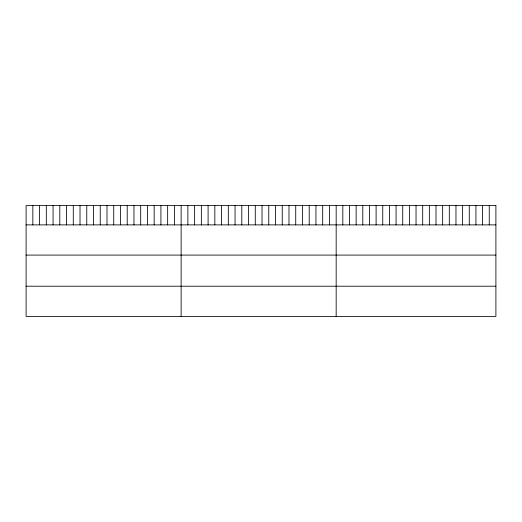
<?xml version="1.0" encoding="UTF-8"?>
<svg xmlns="http://www.w3.org/2000/svg" width="522" height="522" viewBox="0 0 522 522"><rect width="100%" height="100%" fill="white"/><g stroke="black" fill="none" stroke-linecap="round" stroke-linejoin="round"><path stroke-width="0.78" d="M26.1 224.884L495.9 224.884M26.1 255.088L495.9 255.088M26.1 286.206L495.9 286.206M489.244 205.59L489.244 224.884M482.589 205.59L482.589 224.884M475.933 205.59L475.933 224.884M469.278 205.59L469.278 224.884M462.623 205.59L462.623 224.884M455.967 205.59L455.967 224.884M449.311 205.59L449.311 224.884M442.656 205.59L442.656 224.884M436 205.59L436 224.884M429.345 205.59L429.345 224.884M422.689 205.59L422.689 224.884M416.034 205.59L416.034 224.884M409.378 205.59L409.378 224.884M402.723 205.59L402.723 224.884M396.067 205.59L396.067 224.884M389.412 205.59L389.412 224.884M382.757 205.59L382.757 224.884M376.101 205.59L376.101 224.884M369.446 205.59L369.446 224.884M362.79 205.59L362.79 224.884M356.134 205.59L356.134 224.884M349.479 205.59L349.479 224.884M342.823 205.59L342.823 224.884M336.168 205.59L336.168 316.41M329.428 205.59L329.428 224.884M322.687 205.59L322.687 224.884M315.947 205.59L315.947 224.884M309.207 205.59L309.207 224.884M302.466 205.59L302.466 224.884M295.726 205.59L295.726 224.884M288.986 205.59L288.986 224.884M282.245 205.59L282.245 224.884M275.505 205.59L275.505 224.884M268.765 205.59L268.765 224.884M262.024 205.59L262.024 224.884M255.278 205.59L255.278 224.884M248.537 205.59L248.537 224.884M241.797 205.59L241.797 224.884M235.057 205.59L235.057 224.884M228.316 205.59L228.316 224.884M221.576 205.59L221.576 224.884M214.836 205.59L214.836 224.884M208.095 205.59L208.095 224.884M201.355 205.59L201.355 224.884M194.615 205.59L194.615 224.884M187.874 205.59L187.874 224.884M181.134 205.59L181.134 316.41M174.394 205.59L174.394 224.884M167.653 205.59L167.653 224.884M160.913 205.59L160.913 224.884M154.173 205.59L154.173 224.884M147.432 205.59L147.432 224.884M140.692 205.59L140.692 224.884M133.952 205.59L133.952 224.884M127.211 205.59L127.211 224.884M120.471 205.59L120.471 224.884M113.731 205.59L113.731 224.884M106.99 205.59L106.99 224.884M100.244 205.59L100.244 224.884M93.503 205.59L93.503 224.884M86.763 205.59L86.763 224.884M80.023 205.59L80.023 224.884M73.282 205.59L73.282 224.884M66.542 205.59L66.542 224.884M59.802 205.59L59.802 224.884M53.061 205.59L53.061 224.884M46.321 205.59L46.321 224.884M39.581 205.59L39.581 224.884M32.84 205.59L32.84 224.884M495.9 205.59L26.1 205.59L26.1 316.41L495.9 316.41L495.9 205.59"/></g></svg>
